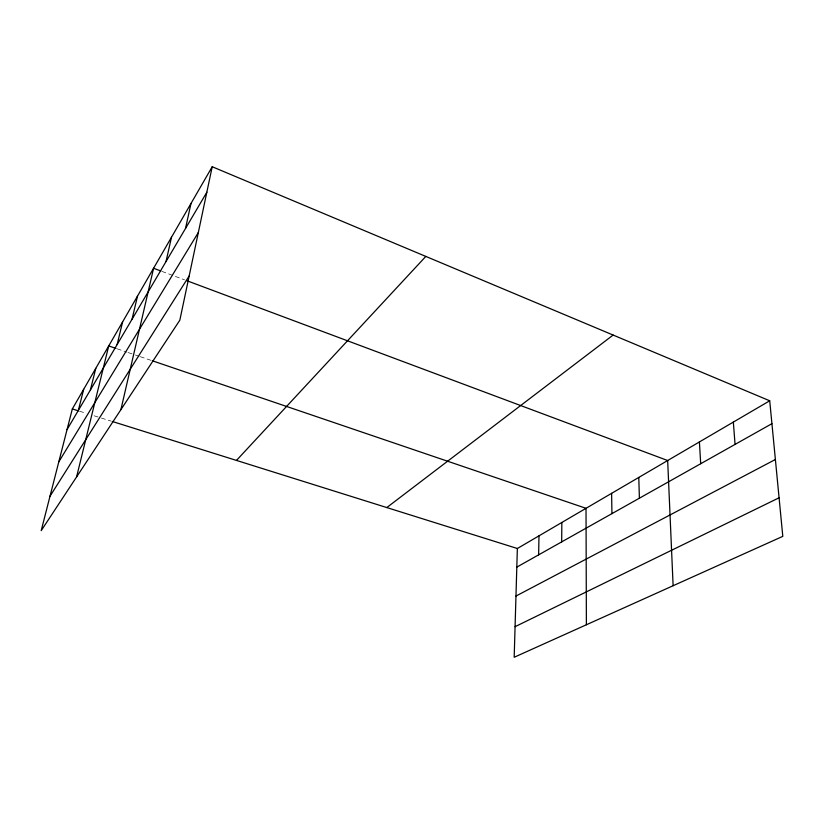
<?xml version="1.0" encoding="UTF-8"?>
<svg xmlns="http://www.w3.org/2000/svg" width="824" height="824" viewBox="0 0 824 824"><rect width="100%" height="100%" fill="white"/><g stroke="black" fill="none" stroke-linecap="round" stroke-linejoin="round"><path stroke-width="0.62" stroke-dasharray="4.12 3.09" d="M79.598 411.228L85.655 413.123M94.121 415.79L100.178 417.686M101.393 418.067L111.075 421.105M117.214 348.83L126.927 352.136M128.142 352.548L134.209 354.619M135.424 355.031L139.071 356.267M140.276 356.679L151.204 360.397M161.906 271.384L184.525 279.841"/><path stroke-width="1.24" d="M561.68 541.883L561.844 522.457M538.628 554.851L538.989 535.837M769.719 400.794L517.359 548.506L514.186 657.264L782.8 536.352L769.719 400.794L212.211 166.736L72.327 408.951L41.2 530.656L179.838 320.165L212.211 166.736M185.524 228.433L190.972 203.528M166.026 261.548L171.495 237.24M120.891 409.672L153.583 268.264L160.721 270.931M132.036 319.259L137.505 296.094M117.142 344.545L122.601 321.916M76.601 476.9L108.716 345.946L115.999 348.418M90.393 389.968L95.78 368.359M78.332 410.445L83.677 389.309M67.043 429.613L206.834 192.26M58.792 461.862L198.337 232.512M50.017 496.202L189.17 275.958M236.467 460.42L425.823 256.418M386.796 507.563L613.138 335.059M516.813 567.118L771.923 423.68M515.968 596.051L775.384 459.504M515.072 626.683L779.082 497.789M72.327 408.951L78.383 410.846M112.291 421.476L517.359 548.506M152.419 360.809L586.019 508.315L586.389 624.757M186.904 280.727L667.667 460.523L673.115 585.72M733.339 422.084L735.059 444.404M699.401 441.952L700.699 463.727M638.785 477.426L639.393 498.201M611.614 493.329L611.933 513.63"/></g></svg>
